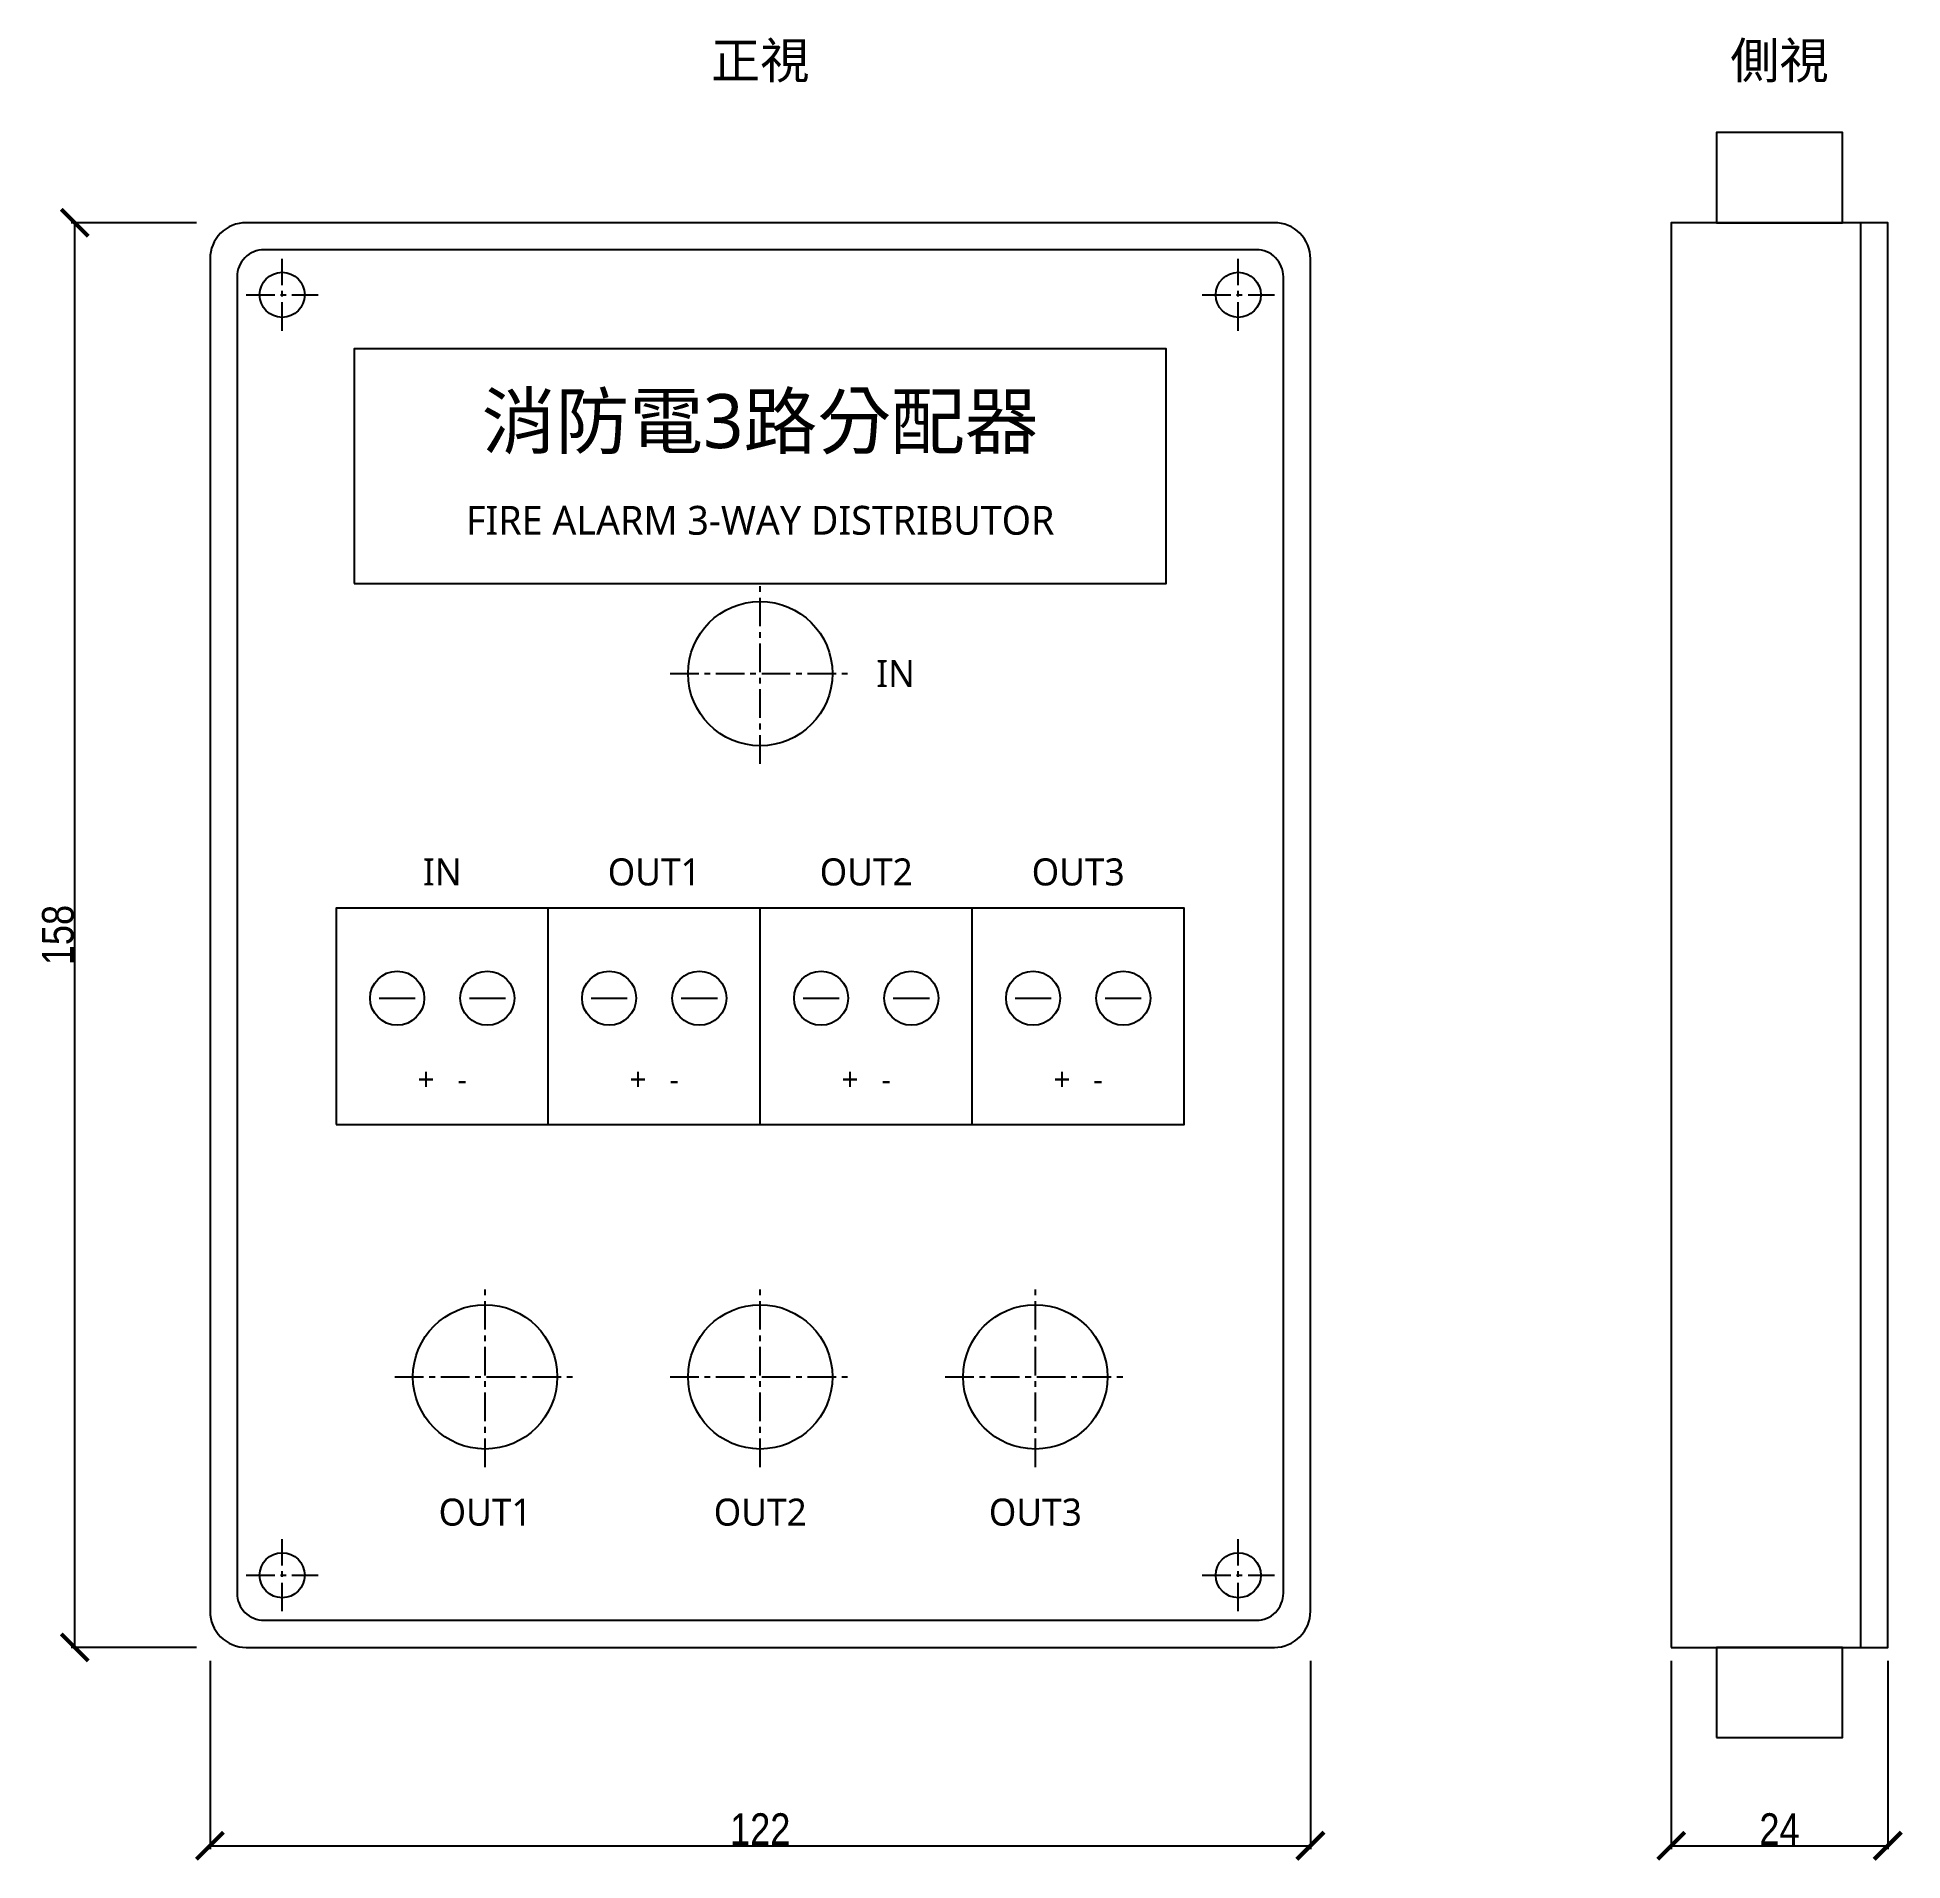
# Model space of a CAD drawing. Header units: millimetres. Extents: x -19 to 188, y -24 to 179.
import ezdxf
from ezdxf.enums import TextEntityAlignment as Align

# ---------------------------------------------------------------- set-up
doc = ezdxf.new("R2010")
doc.units = ezdxf.units.MM
doc.linetypes.add('CENTER', pattern=[5.08, 3.175, -0.635, 0.635, -0.635])
for name, color, linetype in [('FA-CENTER', 6, 'CENTER'), ('FA-DETAIL', 3, 'CONTINUOUS'), ('FA-DIM', 4, 'CONTINUOUS'), ('FA-OUTLINE', 1, 'CONTINUOUS'), ('FA-TEXT', 7, 'CONTINUOUS')]:
    doc.layers.add(name, color=color, linetype=linetype)
doc.styles.add('CHT', font='msjh.ttc')
doc.styles.add('OpenSansCondensed-Light', font='OpenSansCondensed-Light.ttf')
doc.dimstyles.new('EZDXF', dxfattribs={"dimtxt": 0.25, "dimasz": 0.175, "dimexe": 0.375, "dimexo": 0.125, "dimgap": 0.1, "dimtad": 1, "dimlfac": 100, "dimzin": 12, "dimdsep": 46, "dimtxsty": 'OpenSansCondensed-Light', "dimblk": 'ARCHTICK', "dimcen": 2.5, "dimazin": 3, "dimtfac": 0.5, "dimtmove": 2, "dimatfit": 3})

# ---------------------------------------------------------------- blocks, each defined once
blk = doc.blocks.new('FIRE_3WAY_DIST_122x158x24')
at = {"layer": 'FA-CENTER'}
for p, q in [((8, 146), (8, 154)), ((114, 146), (114, 154)), ((4, 150), (12, 150)), ((110, 150), (118, 150)), ((61, 98), (61, 118)), ((51, 108), (71, 108)), ((30.5, 20), (30.5, 40)), ((61, 20), (61, 40)), ((91.5, 20), (91.5, 40)), ((20.5, 30), (40.5, 30)), ((51, 30), (71, 30)), ((81.5, 30), (101.5, 30)), ((8, 4), (8, 12)), ((114, 4), (114, 12)), ((4, 8), (12, 8)), ((110, 8), (118, 8))]:
    blk.add_line(p, q, dxfattribs=at)
at = {"layer": 'FA-DETAIL'}
for p, q in [((183, 0), (183, 158)), ((37.5, 58), (37.5, 82)), ((61, 58), (61, 82)), ((84.5, 58), (84.5, 82)), ((18.75, 72), (22.75, 72)), ((28.75, 72), (32.75, 72)), ((42.25, 72), (46.25, 72)), ((52.25, 72), (56.25, 72)), ((65.75, 72), (69.75, 72)), ((75.75, 72), (79.75, 72)), ((89.25, 72), (93.25, 72)), ((99.25, 72), (103.25, 72))]:
    blk.add_line(p, q, dxfattribs=at)
for points in [[(167, 158), (181, 158), (181, 168), (167, 168)], [(16, 118), (106, 118), (106, 144), (16, 144)], [(14, 58), (108, 58), (108, 82), (14, 82)], [(167, -10), (181, -10), (181, 0), (167, 0)]]:
    blk.add_lwpolyline(points, close=True, dxfattribs=at)
blk.add_lwpolyline([(6, 3), (116, 3, 0.414214), (119, 6), (119, 152, 0.414214), (116, 155), (6, 155, 0.414214), (3, 152), (3, 6, 0.414214)], format="xyb", close=True, dxfattribs=at)
for centre, radius in [((8, 150), 2.5), ((114, 150), 2.5), ((61, 108), 8), ((20.75, 72), 3), ((30.75, 72), 3), ((44.25, 72), 3), ((54.25, 72), 3), ((67.75, 72), 3), ((77.75, 72), 3), ((91.25, 72), 3), ((101.25, 72), 3), ((30.5, 30), 8), ((61, 30), 8), ((91.5, 30), 8), ((8, 8), 2.5), ((114, 8), 2.5)]:
    blk.add_circle(centre, radius, dxfattribs=at)
at = {"layer": 'FA-OUTLINE'}
blk.add_lwpolyline([(4, 0), (118, 0, 0.414214), (122, 4), (122, 154, 0.414214), (118, 158), (4, 158, 0.414214), (0, 154), (0, 4, 0.414214)], format="xyb", close=True, dxfattribs=at)
blk.add_lwpolyline([(162, 0), (186, 0), (186, 158), (162, 158)], close=True, dxfattribs=at)
at = {"layer": 'FA-TEXT', "style": 'CHT'}
for s, height, p in [('正視', 4, (61, 176)), ('側視', 4, (174, 176)), ('消防電3路分配器', 6, (61, 136)), ('FIRE ALARM 3-WAY DISTRIBUTOR', 3.2, (61, 125)), ('IN', 3, (76, 108)), ('IN', 3, (25.75, 86)), ('OUT1', 3, (49.25, 86)), ('OUT2', 3, (72.75, 86)), ('OUT3', 3, (96.25, 86)), ('+   -', 2.5, (25.75, 63)), ('+   -', 2.5, (49.25, 63)), ('+   -', 2.5, (72.75, 63)), ('+   -', 2.5, (96.25, 63)), ('OUT1', 3, (30.5, 15)), ('OUT2', 3, (61, 15)), ('OUT3', 3, (91.5, 15))]:
    blk.add_text(s, height=height, dxfattribs=at).set_placement(p, align=Align.MIDDLE_CENTER)
blk = doc.blocks.new('_ARCHTICK')
at = {"color": 0, "linetype": 'BYBLOCK', "const_width": 0.15}
blk.add_lwpolyline([(-0.5, -0.5), (0.5, 0.5)], dxfattribs=at)

msp = doc.modelspace()

# ---------------------------------------------------------------- block references
msp.add_blockref('FIRE_3WAY_DIST_122x158x24', (0, 0))

# ---------------------------------------------------------------- dimensions: what is measured, and where the dimension line sits
at = {"layer": 'FA-DIM'}
msp.add_linear_dim(base=(-15, 0), p1=(0, 0), p2=(0, 158), angle=90, dimstyle='EZDXF', override={"dimtxt": 3.5, "dimasz": 3, "dimexo": 1.5, "dimdec": 0, "dimlfac": 1}, dxfattribs=at).render()
for base, p1, p2 in [((0, -22), (0, 0), (122, 0)), ((162, -22), (162, 0), (186, 0))]:
    msp.add_linear_dim(base=base, p1=p1, p2=p2, dimstyle='EZDXF', override={"dimtxt": 3.5, "dimasz": 3, "dimexo": 1.5, "dimdec": 0, "dimlfac": 1}, dxfattribs=at).render()

doc.saveas('drawing.dxf')
